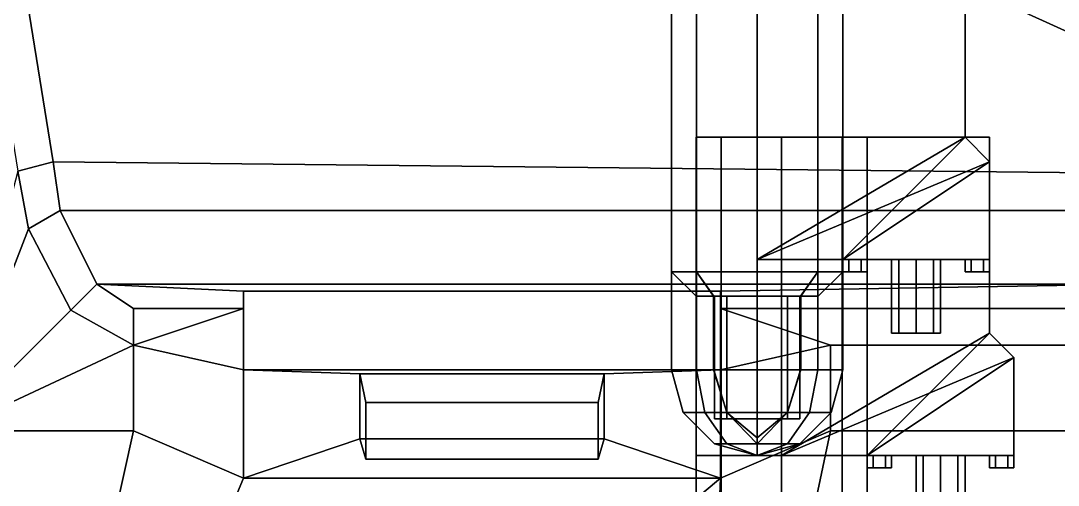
# Model space of a CAD drawing. Header units: millimetres. Extents: x -1 to 1, y -2.1 to 9.2.
# Drawn here: x -0.542 to 0.306, y -0.874 to -0.495 of the extents above; entities that cross this region are included whole.
import ezdxf

# ---------------------------------------------------------------- set-up
doc = ezdxf.new("R2010")
doc.units = ezdxf.units.MM
for name, color, linetype in [('gun', 1, 'Continuous'), ('sleeve', 5, 'Continuous'), ('sleeve_39', 5, 'Continuous')]:
    doc.layers.add(name, color=color, linetype=linetype)

msp = doc.modelspace()

# ---------------------------------------------------------------- linework, layer by layer
for points in [[(-0.6000000000000001, -1.229999999999997, 0.3299999999999996), (-0.6, 1.58, 0.3300000000000001), (0.6, 1.58, 0.3300000000000001), (0.5999999999999999, -1.229999999999997, 0.33)], [(-0.5999999999999995, -0.09000000000000008, 1.37), (-0.6299999999999996, -0.09000000000000008, 1.35), (-0.5446920605029574, -0.6177645713530755, 1.35), (-0.5157142857142855, -0.6099999999999997, 1.37)], [(-0.6, -0.08999999999999997, 1.37), (-0.5157142857142858, -0.61, 1.37), (0.4099999999999999, -0.62, 1.367777777777778), (0.4600000000000001, -0.5700000000000001, 1.37)], [(0.5799999999999997, -0.36, 1.37), (-0.6, -0.08999999999999997, 1.37), (0.4600000000000001, -0.5700000000000001, 1.37), (0.5299999999999999, -0.46, 1.37)], [(-0.5157142857142858, -0.6099999999999999, 1.37), (-0.5446920605029574, -0.6177645713530755, 1.35), (-0.5359807621135333, -0.665, 1.341111111111111), (-0.5100000000000002, -0.6499999999999998, 1.361111111111111)], [(-0.5157142857142858, -0.61, 1.37), (-0.5100000000000001, -0.6499999999999999, 1.361111111111111), (0.4003999999999997, -0.65, 1.361111111111111), (0.4099999999999998, -0.62, 1.367777777777778)], [(-0.5446920605029527, -0.6177645713531045, 1.349999999999996), (-0.6, -0.8300000000000001, 1.07), (-0.6, -0.8300000000000001, 1.07), (-0.5359807621135334, -0.6649999999999999, 1.341111111111111)], [(-0.5099999999999981, -0.6500000000000039, 1.36111111111111), (-0.5359807621135333, -0.665, 1.341111111111111), (-0.5012132034355967, -0.7312132034355966, 1.32), (-0.4800000000000001, -0.7099999999999999, 1.34)], [(-0.5100000000000001, -0.6499999999999999, 1.361111111111111), (-0.4800000000000003, -0.71, 1.34), (0.3699999999999998, -0.71, 1.34), (0.4003999999999997, -0.65, 1.361111111111111)], [(-0.5359807621135289, -0.665000000000029, 1.341111111111111), (-0.6, -0.830000000000001, 1.07), (-0.6, -0.830000000000001, 1.07), (-0.5012132034355967, -0.7312132034355966, 1.32)], [(-0.48, -0.71, 1.34), (-0.5012132034355967, -0.7312132034355966, 1.32), (-0.45, -0.76, 1.3), (-0.45, -0.73, 1.32)], [(-0.4800000000000003, -0.71, 1.34), (-0.4500000000000001, -0.73, 1.32), (-0.3600000000000001, -0.73, 1.32), (-0.36, -0.7157142857142857, 1.334285714285714)], [(-0.4800000000000005, -0.7099999999999996, 1.34), (-0.36, -0.7157142857142857, 1.334285714285714), (0.03000000000000003, -0.7157142857142857, 1.334285714285714), (0.3699999999999998, -0.71, 1.34)], [(0.03000000000000663, -0.7157142857142856, 1.334285714285715), (0.03000000000000025, -0.73, 1.32), (0.35, -0.7299999999999998, 1.32), (0.3699999999999998, -0.71, 1.34)], [(-0.36, -0.7157142857142856, 1.334285714285714), (-0.36, -0.78, 1.32), (0.03000000000000003, -0.78, 1.32), (0.03000000000000003, -0.7157142857142856, 1.334285714285714)], [(-0.3600000000000001, -0.7157142857142856, 1.334285714285714), (-0.3600000000000001, -0.73, 1.32), (-0.3600000000000001, -0.73, 1.32), (-0.36, -0.78, 1.32)], [(0.02999999999999997, -0.7157142857142857, 1.334285714285714), (0.03000000000000003, -0.7799999999999999, 1.320000000000001), (0.02999999999999986, -0.73, 1.32), (0.02999999999999997, -0.7157142857142857, 1.334285714285714)], [(-0.5012132034355777, -0.7312132034356327, 1.319999999999989), (-0.6, -0.8300000000000005, 1.07), (-0.6, -0.8300000000000005, 1.07), (-0.45, -0.76, 1.3)], [(-0.45, -0.73, 1.32), (-0.4500000000000048, -0.7599999999999499, 1.300000000000047), (-0.4499999999998602, -0.7600000000000312, 1.299999999999991), (-0.3600000000000001, -0.73, 1.32)], [(-0.3600000000000001, -0.73, 1.32), (-0.4500000000000048, -0.7599999999999499, 1.300000000000047), (-0.4500000000000048, -0.7599999999999499, 1.300000000000047), (-0.36, -0.78, 1.32)], [(0.02999999999999992, -0.7299999999999999, 1.32), (0.1199999999999996, -0.7599999999999999, 1.3), (0.35, -0.7599999999999998, 1.3), (0.35, -0.7299999999999998, 1.32)], [(0.03000000000000025, -0.73, 1.32), (0.03000000000000003, -0.78, 1.32), (0.1199999999999996, -0.7599999999999999, 1.3), (0.03000000000000025, -0.73, 1.32)], [(-0.4500000000000004, -0.76, 1.3), (-0.5999999999999993, -0.8300000000000002, 1.070000000000001), (-0.449999999999998, -0.830000000000001, 1.07), (-0.45, -0.76, 1.3)], [(-0.4500000000000002, -0.7600000000000001, 1.3), (-0.449999999999998, -0.830000000000001, 1.07), (-0.3599999999999998, -0.8686844676001302, 1.060768479322697), (-0.36, -0.78, 1.32)], [(0.03000000000000003, -0.78, 1.32), (0.02999999999999975, -0.8686844676001303, 1.060768479322697), (0.12, -0.8300000000000001, 1.07), (0.1199999999999996, -0.7599999999999999, 1.3)], [(0.1199999999999996, -0.7599999999999999, 1.3), (0.12, -0.8300000000000001, 1.07), (0.6000000000000003, -0.8299999999999985, 1.070000000000001), (0.35, -0.7599999999999998, 1.3)], [(-0.36, -0.78, 1.32), (-0.3599999999999998, -0.8686844676001301, 1.060768479322697), (-0.265, -0.8364473684210525, 1.155), (-0.265, -0.7834210526315788, 1.31)], [(-0.36, -0.78, 1.32), (-0.265, -0.7834210526315788, 1.31), (-0.065, -0.7834210526315788, 1.31), (0.03000000000000003, -0.78, 1.32)], [(-0.065, -0.7834210526315788, 1.31), (-0.065, -0.8364473684210525, 1.155), (0.02999999999999975, -0.8686844676001301, 1.060768479322697), (0.03000000000000003, -0.78, 1.32)], [(-0.265, -0.7834210526315788, 1.31), (-0.26, -0.8068421052631582, 1.3), (-0.07, -0.8068421052631582, 1.3), (-0.065, -0.7834210526315788, 1.31)], [(-0.265, -0.7834210526315788, 1.31), (-0.265, -0.8364473684210525, 1.155), (-0.26, -0.853026315789474, 1.165), (-0.26, -0.8068421052631582, 1.3)], [(-0.07, -0.8068421052631582, 1.3), (-0.07, -0.853026315789474, 1.165), (-0.065, -0.8364473684210525, 1.155), (-0.065, -0.7834210526315788, 1.31)], [(-0.26, -0.8068421052631582, 1.3), (-0.26, -0.853026315789474, 1.165), (-0.07, -0.853026315789474, 1.165), (-0.07, -0.8068421052631582, 1.3)], [(-0.6, -0.8300000000000001, 1.07), (-0.57, -1.370000000000082, 0.9411363636363447), (-0.57, -1.370000000000082, 0.9411363636363447), (-0.4499999999999998, -0.8300000000000001, 1.07)], [(-0.45, -0.8300000000000001, 1.07), (-0.57, -1.370000000000082, 0.9411363636363447), (-0.57, -1.370000000000082, 0.9411363636363447), (-0.3599999999999998, -0.8686844676001302, 1.060768479322697)], [(0.12, -0.8300000000000001, 1.07), (0.01000000000000001, -1.35, 0.9459090909090916), (0.51, -1.350000000000001, 0.9459090909090915), (0.6000000000000001, -0.8300000000000001, 1.070000000000001)], [(0.03000000000000003, -0.8686844676001302, 1.060768479322697), (0.03000000000000003, -0.8686844676001302, 1.060768479322697), (0.01000000000000006, -1.35, 0.9459090909090917), (0.12, -0.8300000000000001, 1.07)], [(-0.265, -0.8364473684210525, 1.155), (-0.36, -0.8686844676001302, 1.060768479322697), (0.03000000000000014, -0.8686844676001302, 1.060768479322697), (-0.065, -0.8364473684210525, 1.155)], [(-0.26, -0.853026315789474, 1.165), (-0.265, -0.8364473684210525, 1.155), (-0.065, -0.8364473684210525, 1.155), (-0.07, -0.853026315789474, 1.165)], [(0.03000000000000003, -0.8686844676001302, 1.060768479322697), (-0.5700000000000002, -1.369999999999999, 0.9411363636363645), (0.01000000000000012, -1.37, 0.9411363636363643), (0.01000000000000006, -1.35, 0.9459090909090917)], [(-0.36, -0.8686844676001302, 1.060768479322697), (-0.5699999999999464, -1.369999999999954, 0.9411363636363752), (-0.5699999999999464, -1.369999999999954, 0.9411363636363752), (0.03000000000000014, -0.8686844676001302, 1.060768479322697)]]:
    msp.add_3dface(points)
at = {"layer": 'gun'}
for points in [[(0.025, -0.7200000000000002, 1.64), (0.03525126265847082, -0.7200000000000002, 1.615251262658471), (0.03525126265847082, -0.8199999999999998, 1.615251262658471), (0.025, -0.8199999999999998, 1.64)], [(0.03525126265847084, -0.7200000000000002, 1.664748737341529), (0.025, -0.7200000000000002, 1.64), (0.025, -0.8199999999999998, 1.64), (0.03525126265847084, -0.8199999999999998, 1.664748737341529)], [(0.03525126265847082, -0.7200000000000002, 1.615251262658471), (0.06, -0.7200000000000002, 1.605), (0.06, -0.8199999999999998, 1.605), (0.03525126265847082, -0.8199999999999998, 1.615251262658471)], [(0.06, -0.7200000000000002, 1.675), (0.03525126265847084, -0.7200000000000002, 1.664748737341529), (0.03525126265847084, -0.8199999999999998, 1.664748737341529), (0.06, -0.8199999999999998, 1.675)], [(0.06, -0.7200000000000002, 1.605), (0.08474873734152916, -0.7200000000000002, 1.615251262658471), (0.08474873734152916, -0.8199999999999998, 1.615251262658471), (0.06, -0.8199999999999998, 1.605)], [(0.08474873734152917, -0.7200000000000002, 1.664748737341529), (0.06, -0.7200000000000002, 1.675), (0.06, -0.8199999999999998, 1.675), (0.08474873734152917, -0.8199999999999998, 1.664748737341529)], [(0.08474873734152916, -0.7200000000000002, 1.615251262658471), (0.095, -0.7200000000000002, 1.64), (0.095, -0.8199999999999998, 1.64), (0.08474873734152916, -0.8199999999999998, 1.615251262658471)], [(0.095, -0.7200000000000002, 1.64), (0.08474873734152917, -0.7200000000000002, 1.664748737341529), (0.08474873734152917, -0.8199999999999998, 1.664748737341529), (0.095, -0.8199999999999998, 1.64)], [(0.08474873734152917, -0.8199999999999998, 1.664748737341529), (0.025, -0.8199999999999998, 1.64), (0.03525126265847082, -0.8199999999999998, 1.615251262658471), (0.095, -0.8199999999999998, 1.64)], [(0.06, -0.8199999999999998, 1.675), (0.03525126265847084, -0.8199999999999998, 1.664748737341529), (0.025, -0.8199999999999998, 1.64), (0.08474873734152917, -0.8199999999999998, 1.664748737341529)], [(0.095, -0.8199999999999998, 1.64), (0.03525126265847082, -0.8199999999999998, 1.615251262658471), (0.06, -0.8199999999999998, 1.605), (0.08474873734152916, -0.8199999999999998, 1.615251262658471)]]:
    msp.add_3dface(points, dxfattribs=at)
at = {"layer": 'sleeve'}
for points in [[(-0.01000000000000001, -0.43, 1.64), (-0.01000000000000001, -0.43, 1.55), (-0.01000000000000001, -0.7000000000000002, 1.55), (-0.01000000000000001, -0.6999999999999997, 1.64)], [(0.01050252531694168, -0.43, 1.689497474683058), (-0.01000000000000001, -0.43, 1.64), (-0.01000000000000001, -0.6999999999999997, 1.64), (0.01050252531694168, -0.6999999999999997, 1.689497474683058)], [(-0.01000000000000001, -0.43, 1.55), (0.01050252531694166, -0.43, 1.500502525316942), (0.01050252531694166, -0.7799999999999998, 1.500502525316942), (-0.01000000000000001, -0.7799999999999998, 1.55)], [(0.06, -0.43, 1.71), (0.01050252531694168, -0.43, 1.689497474683058), (0.01050252531694168, -0.6999999999999997, 1.689497474683058), (0.06, -0.6999999999999997, 1.71)], [(0.01050252531694166, -0.43, 1.500502525316942), (0.05999999999999998, -0.43, 1.48), (0.05999999999999998, -0.7799999999999998, 1.48), (0.01050252531694166, -0.7799999999999998, 1.500502525316942)], [(0.23, -0.4299999999999998, 1.48), (0.23, -0.5899999999999999, 1.48), (0.05999999999999998, -0.69, 1.48), (0.06, -0.4299999999999998, 1.48)], [(0.1094974746830583, -0.43, 1.689497474683058), (0.06, -0.43, 1.71), (0.06, -0.6999999999999997, 1.71), (0.1094974746830583, -0.6999999999999997, 1.689497474683058)], [(0.13, -0.43, 1.64), (0.1094974746830583, -0.43, 1.689497474683058), (0.1094974746830583, -0.6999999999999997, 1.689497474683058), (0.13, -0.6999999999999997, 1.64)], [(0.13, -0.4299999999999998, 1.63), (0.13, -0.69, 1.63), (0.23, -0.5899999999999999, 1.63), (0.23, -0.4299999999999998, 1.63)], [(0.13, -0.4299999999999998, 1.63), (0.13, -0.43, 1.64), (0.13, -0.6999999999999997, 1.64), (0.13, -0.69, 1.63)], [(0.23, -0.5899999999999999, 1.63), (0.23, -0.5899999999999999, 1.48), (0.23, -0.4299999999999998, 1.48), (0.23, -0.4299999999999998, 1.63)], [(0.23, -0.5899999999999999, 1.48), (0.25, -0.6099999999999999, 1.48), (0.06, -0.69, 1.48), (0.05999999999999998, -0.69, 1.48)], [(0.13, -0.69, 1.63), (0.13, -0.69, 1.63), (0.25, -0.6099999999999999, 1.63), (0.23, -0.5899999999999999, 1.63)], [(0.25, -0.6099999999999999, 1.63), (0.25, -0.6099999999999999, 1.48), (0.23, -0.5899999999999999, 1.48), (0.23, -0.5899999999999999, 1.63)], [(0.25, -0.6099999999999999, 1.48), (0.25, -0.69, 1.48), (0.06, -0.69, 1.48), (0.05999999999999998, -0.69, 1.48)], [(0.13, -0.69, 1.63), (0.13, -0.69, 1.63), (0.25, -0.69, 1.63), (0.25, -0.6099999999999999, 1.63)], [(0.25, -0.69, 1.63), (0.25, -0.69, 1.48), (0.25, -0.6099999999999999, 1.48), (0.25, -0.6099999999999999, 1.63)], [(0.1094974746830583, -0.69, 1.500502525316942), (0.06, -0.69, 1.48), (0.25, -0.69, 1.48)], [(0.05999999999999998, -0.69, 1.48), (0.1094974746830583, -0.69, 1.500502525316942), (0.1094974746830583, -0.7799999999999998, 1.500502525316942), (0.05999999999999998, -0.7799999999999998, 1.48)], [(0.13, -0.69, 1.55), (0.1094974746830583, -0.69, 1.500502525316942), (0.25, -0.69, 1.48)], [(0.1094974746830583, -0.69, 1.500502525316942), (0.13, -0.69, 1.55), (0.13, -0.7799999999999998, 1.55), (0.1094974746830583, -0.7799999999999998, 1.500502525316942)], [(0.135, -0.69, 1.508660254037844), (0.13, -0.69, 1.5), (0.13, -0.7000000000000002, 1.5), (0.135, -0.7000000000000002, 1.508660254037844)], [(0.13, -0.69, 1.5), (0.135, -0.69, 1.491339745962156), (0.135, -0.7000000000000002, 1.491339745962156), (0.13, -0.7000000000000002, 1.5)], [(0.13, -0.69, 1.61), (0.135, -0.69, 1.601339745962156), (0.135, -0.7000000000000002, 1.601339745962156), (0.13, -0.7000000000000002, 1.61)], [(0.135, -0.69, 1.618660254037845), (0.13, -0.69, 1.61), (0.13, -0.7000000000000002, 1.61), (0.135, -0.7000000000000002, 1.618660254037845)], [(0.13, -0.69, 1.63), (0.13, -0.6999999999999997, 1.64), (0.13, -0.7000000000000002, 1.55), (0.13, -0.69, 1.55)], [(0.13, -0.69, 1.63), (0.13, -0.69, 1.55), (0.25, -0.69, 1.48), (0.25, -0.69, 1.63)], [(0.145, -0.69, 1.508660254037844), (0.135, -0.69, 1.508660254037844), (0.135, -0.7000000000000002, 1.508660254037844), (0.145, -0.7000000000000002, 1.508660254037844)], [(0.135, -0.69, 1.491339745962156), (0.145, -0.69, 1.491339745962156), (0.145, -0.7000000000000002, 1.491339745962156), (0.135, -0.7000000000000002, 1.491339745962156)], [(0.135, -0.69, 1.601339745962156), (0.145, -0.69, 1.601339745962156), (0.145, -0.7000000000000002, 1.601339745962156), (0.135, -0.7000000000000002, 1.601339745962156)], [(0.145, -0.69, 1.618660254037845), (0.135, -0.69, 1.618660254037845), (0.135, -0.7000000000000002, 1.618660254037845), (0.145, -0.7000000000000002, 1.618660254037845)], [(0.15, -0.69, 1.5), (0.145, -0.69, 1.508660254037844), (0.145, -0.7000000000000002, 1.508660254037844), (0.15, -0.7000000000000002, 1.5)], [(0.145, -0.69, 1.491339745962156), (0.15, -0.69, 1.5), (0.15, -0.7000000000000002, 1.5), (0.145, -0.7000000000000002, 1.491339745962156)], [(0.145, -0.69, 1.601339745962156), (0.15, -0.69, 1.61), (0.15, -0.7000000000000002, 1.61), (0.145, -0.7000000000000002, 1.601339745962156)], [(0.15, -0.69, 1.61), (0.145, -0.69, 1.618660254037845), (0.145, -0.7000000000000002, 1.618660254037845), (0.15, -0.7000000000000002, 1.61)], [(0.17, -0.69, 1.56), (0.175857864376269, -0.69, 1.545857864376269), (0.175857864376269, -0.75, 1.545857864376269), (0.17, -0.75, 1.56)], [(0.175857864376269, -0.69, 1.574142135623731), (0.17, -0.69, 1.56), (0.17, -0.75, 1.56), (0.175857864376269, -0.75, 1.574142135623731)], [(0.175857864376269, -0.69, 1.545857864376269), (0.19, -0.69, 1.54), (0.19, -0.75, 1.54), (0.175857864376269, -0.75, 1.545857864376269)], [(0.19, -0.69, 1.58), (0.175857864376269, -0.69, 1.574142135623731), (0.175857864376269, -0.75, 1.574142135623731), (0.19, -0.75, 1.58)], [(0.19, -0.69, 1.54), (0.204142135623731, -0.69, 1.545857864376269), (0.204142135623731, -0.75, 1.545857864376269), (0.19, -0.75, 1.54)], [(0.204142135623731, -0.69, 1.574142135623731), (0.19, -0.69, 1.58), (0.19, -0.75, 1.58), (0.204142135623731, -0.75, 1.574142135623731)], [(0.204142135623731, -0.69, 1.545857864376269), (0.21, -0.69, 1.56), (0.21, -0.75, 1.56), (0.204142135623731, -0.75, 1.545857864376269)], [(0.21, -0.69, 1.56), (0.204142135623731, -0.69, 1.574142135623731), (0.204142135623731, -0.75, 1.574142135623731), (0.21, -0.75, 1.56)], [(0.23, -0.69, 1.5), (0.235, -0.69, 1.491339745962156), (0.235, -0.7000000000000002, 1.491339745962156), (0.23, -0.7000000000000002, 1.5)], [(0.235, -0.69, 1.508660254037844), (0.23, -0.69, 1.5), (0.23, -0.7000000000000002, 1.5), (0.235, -0.7000000000000002, 1.508660254037844)], [(0.235, -0.69, 1.618660254037845), (0.23, -0.69, 1.61), (0.23, -0.7000000000000002, 1.61), (0.235, -0.7000000000000002, 1.618660254037845)], [(0.23, -0.69, 1.61), (0.235, -0.69, 1.601339745962156), (0.235, -0.7000000000000002, 1.601339745962156), (0.23, -0.7000000000000002, 1.61)], [(0.235, -0.69, 1.491339745962156), (0.245, -0.69, 1.491339745962156), (0.245, -0.7000000000000002, 1.491339745962156), (0.235, -0.7000000000000002, 1.491339745962156)], [(0.245, -0.69, 1.508660254037844), (0.235, -0.69, 1.508660254037844), (0.235, -0.7000000000000002, 1.508660254037844), (0.245, -0.7000000000000002, 1.508660254037844)], [(0.245, -0.69, 1.618660254037845), (0.235, -0.69, 1.618660254037845), (0.235, -0.7000000000000002, 1.618660254037845), (0.245, -0.7000000000000002, 1.618660254037845)], [(0.235, -0.69, 1.601339745962156), (0.245, -0.69, 1.601339745962156), (0.245, -0.7000000000000002, 1.601339745962156), (0.235, -0.7000000000000002, 1.601339745962156)], [(0.245, -0.69, 1.491339745962156), (0.25, -0.69, 1.5), (0.25, -0.7000000000000002, 1.5), (0.245, -0.7000000000000002, 1.491339745962156)], [(0.25, -0.69, 1.5), (0.245, -0.69, 1.508660254037844), (0.245, -0.7000000000000002, 1.508660254037844), (0.25, -0.7000000000000002, 1.5)], [(0.25, -0.69, 1.61), (0.245, -0.69, 1.618660254037845), (0.245, -0.7000000000000002, 1.618660254037845), (0.25, -0.7000000000000002, 1.61)], [(0.245, -0.69, 1.601339745962156), (0.25, -0.69, 1.61), (0.25, -0.7000000000000002, 1.61), (0.245, -0.7000000000000002, 1.601339745962156)], [(-0.01000000000000001, -0.6999999999999997, 1.64), (-0.01000000000000001, -0.7000000000000002, 1.55), (0.01050252531694168, -0.7000000000000002, 1.599497474683058), (-0.01000000000000001, -0.6999999999999997, 1.64)], [(-0.01000000000000001, -0.6999999999999997, 1.64), (0.01050252531694168, -0.7000000000000002, 1.599497474683058), (0.02464466094067262, -0.7200000000000002, 1.604644660940673), (0.009999999999999998, -0.7200000000000002, 1.64)], [(0.01050252531694169, -0.6999999999999997, 1.689497474683058), (-0.01000000000000001, -0.6999999999999997, 1.64), (0.009999999999999998, -0.7200000000000002, 1.64), (0.02464466094067263, -0.7200000000000002, 1.675355339059328)], [(0.01050252531694168, -0.7000000000000002, 1.599497474683058), (-0.01000000000000001, -0.7000000000000002, 1.55), (-0.01000000000000001, -0.7799999999999998, 1.55), (0.01050252531694168, -0.7799999999999998, 1.599497474683058)], [(0.06, -0.6999999999999997, 1.71), (0.01050252531694168, -0.6999999999999997, 1.689497474683058), (0.02464466094067263, -0.7200000000000002, 1.675355339059328), (0.06, -0.7200000000000002, 1.69)], [(0.02439339828220191, -0.7199999999999998, 1.605251262658471), (0.01050252531694168, -0.7000000000000002, 1.599497474683058), (0.01050252531694168, -0.7799999999999998, 1.599497474683058), (0.02439339828220191, -0.7799999999999998, 1.605251262658471)], [(0.1094974746830583, -0.6999999999999997, 1.689497474683058), (0.06, -0.6999999999999997, 1.71), (0.06, -0.7200000000000002, 1.69), (0.09535533905932737, -0.7200000000000002, 1.675355339059328)], [(0.13, -0.6999999999999997, 1.64), (0.1094974746830583, -0.6999999999999997, 1.689497474683058), (0.09535533905932737, -0.7200000000000002, 1.675355339059328), (0.11, -0.7200000000000002, 1.64)], [(0.1094974746830583, -0.7000000000000002, 1.599497474683058), (0.13, -0.6999999999999997, 1.64), (0.11, -0.7200000000000002, 1.64), (0.09560660171779807, -0.7199999999999998, 1.605251262658471)], [(0.1094974746830583, -0.7000000000000002, 1.599497474683058), (0.09560660171779807, -0.7199999999999998, 1.605251262658471), (0.09560660171779807, -0.7799999999999998, 1.605251262658471), (0.1094974746830583, -0.7799999999999998, 1.599497474683058)], [(0.13, -0.7000000000000002, 1.55), (0.13, -0.6999999999999997, 1.64), (0.13, -0.6999999999999997, 1.64), (0.1094974746830583, -0.7000000000000002, 1.599497474683058)], [(0.13, -0.7000000000000002, 1.55), (0.1094974746830583, -0.7000000000000002, 1.599497474683058), (0.1094974746830583, -0.7799999999999998, 1.599497474683058), (0.13, -0.7799999999999998, 1.55)], [(0.145, -0.7000000000000002, 1.508660254037844), (0.135, -0.7000000000000002, 1.508660254037844), (0.13, -0.7000000000000002, 1.5), (0.15, -0.7000000000000002, 1.5)], [(0.15, -0.7000000000000002, 1.5), (0.13, -0.7000000000000002, 1.5), (0.135, -0.7000000000000002, 1.491339745962156), (0.145, -0.7000000000000002, 1.491339745962156)], [(0.15, -0.7000000000000002, 1.61), (0.13, -0.7000000000000002, 1.61), (0.135, -0.7000000000000002, 1.601339745962156), (0.145, -0.7000000000000002, 1.601339745962156)], [(0.145, -0.7000000000000002, 1.618660254037845), (0.135, -0.7000000000000002, 1.618660254037845), (0.13, -0.7000000000000002, 1.61), (0.15, -0.7000000000000002, 1.61)], [(0.25, -0.7000000000000002, 1.5), (0.23, -0.7000000000000002, 1.5), (0.235, -0.7000000000000002, 1.491339745962156), (0.245, -0.7000000000000002, 1.491339745962156)], [(0.245, -0.7000000000000002, 1.508660254037844), (0.235, -0.7000000000000002, 1.508660254037844), (0.23, -0.7000000000000002, 1.5), (0.25, -0.7000000000000002, 1.5)], [(0.245, -0.7000000000000002, 1.618660254037845), (0.235, -0.7000000000000002, 1.618660254037845), (0.23, -0.7000000000000002, 1.61), (0.25, -0.7000000000000002, 1.61)], [(0.25, -0.7000000000000002, 1.61), (0.23, -0.7000000000000002, 1.61), (0.235, -0.7000000000000002, 1.601339745962156), (0.245, -0.7000000000000002, 1.601339745962156)], [(0.009999999999999804, -0.7200000000000002, 1.64), (0.02464466094067254, -0.7200000000000002, 1.604644660940673), (0.03525126265847091, -0.7200000000000002, 1.615251262658471), (0.02500000000000015, -0.7200000000000002, 1.64)], [(0.02464466094067254, -0.7200000000000002, 1.675355339059328), (0.01000000000000003, -0.7200000000000002, 1.64), (0.02500000000000015, -0.7200000000000002, 1.64), (0.03525126265847091, -0.7200000000000002, 1.664748737341529)], [(0.02464466094067262, -0.7200000000000002, 1.604644660940673), (0.02439339828220191, -0.7199999999999998, 1.605251262658471), (0.02439339828220191, -0.7799999999999998, 1.605251262658471), (0.02464466094067262, -0.7800000000000002, 1.604644660940673)], [(0.02464466094067254, -0.7199999999999998, 1.604644660940673), (0.06000000000000007, -0.7199999999999998, 1.59), (0.06000000000000007, -0.7199999999999998, 1.605), (0.03525126265847091, -0.7199999999999998, 1.615251262658471)], [(0.06, -0.7200000000000002, 1.69), (0.02464466094067263, -0.7200000000000002, 1.675355339059328), (0.03525126265847084, -0.7200000000000002, 1.664748737341529), (0.06, -0.7200000000000002, 1.675)], [(0.05999999999999998, -0.7200000000000002, 1.59), (0.02464466094067254, -0.7199999999999998, 1.604644660940673), (0.02464466094067254, -0.7799999999999998, 1.604644660940673), (0.05999999999999998, -0.7800000000000002, 1.59)], [(0.09535533905932782, -0.7200000000000002, 1.675355339059328), (0.06000000000000007, -0.7200000000000002, 1.69), (0.06000000000000007, -0.7200000000000002, 1.675), (0.08474873734152923, -0.7200000000000002, 1.664748737341529)], [(0.05999999999999997, -0.7200000000000002, 1.59), (0.09535533905932736, -0.7200000000000002, 1.604644660940673), (0.08474873734152914, -0.7200000000000002, 1.615251262658471), (0.05999999999999998, -0.7200000000000002, 1.605)], [(0.09535533905932737, -0.7200000000000002, 1.604644660940673), (0.0599999999999999, -0.7200000000000002, 1.59), (0.0599999999999999, -0.7800000000000002, 1.59), (0.09535533905932737, -0.7800000000000002, 1.604644660940673)], [(0.1100000000000003, -0.7200000000000002, 1.64), (0.0953553390593276, -0.7200000000000002, 1.675355339059327), (0.08474873734152923, -0.7200000000000002, 1.664748737341529), (0.09499999999999999, -0.7200000000000002, 1.64)], [(0.0953553390593276, -0.7200000000000002, 1.604644660940673), (0.1100000000000001, -0.7200000000000002, 1.64), (0.09500000000000021, -0.7200000000000002, 1.64), (0.08474873734152923, -0.7200000000000002, 1.615251262658471)], [(0.09560660171779807, -0.7199999999999998, 1.605251262658471), (0.09535533905932728, -0.7200000000000002, 1.604644660940673), (0.09535533905932728, -0.7800000000000002, 1.604644660940673), (0.09560660171779808, -0.7800000000000002, 1.605251262658471)], [(0.204142135623731, -0.75, 1.574142135623731), (0.17, -0.75, 1.56), (0.175857864376269, -0.75, 1.545857864376269), (0.21, -0.75, 1.56)], [(0.19, -0.75, 1.58), (0.175857864376269, -0.75, 1.574142135623731), (0.17, -0.75, 1.56), (0.204142135623731, -0.75, 1.574142135623731)], [(0.21, -0.75, 1.56), (0.175857864376269, -0.75, 1.545857864376269), (0.19, -0.75, 1.54), (0.204142135623731, -0.75, 1.545857864376269)], [(0.01713392950129439, -0.8150000000000004, 1.592866070498706), (0.01050252531694168, -0.7800000000000002, 1.599497474683058), (-0.01000000000000001, -0.7800000000000002, 1.55), (-0.0006217782649107252, -0.8150000000000004, 1.55)], [(-0.0006217782649107252, -0.8150000000000004, 1.55), (-0.01000000000000001, -0.7800000000000002, 1.55), (0.01050252531694168, -0.7800000000000002, 1.500502525316942), (0.01713392950129439, -0.8150000000000004, 1.507133929501294)], [(0.0351073116163013, -0.8150000000000004, 1.600310889132456), (0.02439339828220191, -0.7799999999999998, 1.605251262658471), (0.01050252531694168, -0.7800000000000002, 1.599497474683058), (0.01713392950129439, -0.8150000000000004, 1.592866070498706)], [(0.01713392950129439, -0.8150000000000004, 1.507133929501294), (0.01050252531694168, -0.7800000000000002, 1.500502525316942), (0.06, -0.7800000000000002, 1.48), (0.06, -0.8150000000000004, 1.489378221735089)], [(0.02464466094067254, -0.7799999999999998, 1.604644660940673), (0.02439339828220191, -0.7799999999999998, 1.605251262658471), (0.0351073116163013, -0.8150000000000004, 1.600310889132456)], [(0.05999999999999998, -0.7800000000000002, 1.59), (0.02464466094067254, -0.7799999999999998, 1.604644660940673), (0.0351073116163013, -0.8150000000000004, 1.600310889132456), (0.05999999999999998, -0.8150000000000004, 1.59)], [(0.09535533905932737, -0.7800000000000002, 1.604644660940673), (0.05999999999999998, -0.7800000000000002, 1.59), (0.05999999999999998, -0.8150000000000004, 1.59), (0.08489268838369869, -0.8150000000000004, 1.600310889132456)], [(0.06, -0.8150000000000004, 1.489378221735089), (0.06, -0.7800000000000002, 1.48), (0.1094974746830583, -0.7800000000000002, 1.500502525316942), (0.1028660704987056, -0.8150000000000004, 1.507133929501294)], [(0.09560660171779807, -0.7799999999999998, 1.605251262658471), (0.09535533905932737, -0.7800000000000002, 1.604644660940673), (0.08489268838369869, -0.8150000000000004, 1.600310889132456), (0.08489268838369901, -0.8149999999999991, 1.600310889132456)], [(0.1028660704987056, -0.8150000000000004, 1.592866070498706), (0.1094974746830583, -0.7800000000000002, 1.599497474683058), (0.09560660171779806, -0.7800000000000002, 1.605251262658471), (0.08489268838369869, -0.8150000000000004, 1.600310889132456)], [(0.1206217782649107, -0.8150000000000004, 1.55), (0.13, -0.7800000000000002, 1.55), (0.1094974746830583, -0.7800000000000002, 1.599497474683058), (0.1028660704987056, -0.8150000000000004, 1.592866070498706)], [(0.1028660704987056, -0.8150000000000004, 1.507133929501294), (0.1094974746830583, -0.7800000000000002, 1.500502525316942), (0.13, -0.7800000000000002, 1.55), (0.1206217782649107, -0.8150000000000004, 1.55)], [(0.03525126265847084, -0.8406217782649108, 1.574748737341529), (0.01713392950129439, -0.8150000000000004, 1.592866070498706), (-0.0006217782649107252, -0.8150000000000004, 1.55), (0.02499999999999999, -0.8406217782649108, 1.55)], [(0.02499999999999999, -0.8406217782649108, 1.55), (-0.0006217782649107252, -0.8150000000000004, 1.55), (0.01713392950129439, -0.8150000000000004, 1.507133929501294), (0.03525126265847084, -0.8406217782649108, 1.525251262658471)], [(0.06, -0.8406217782649108, 1.585), (0.0351073116163013, -0.8150000000000004, 1.600310889132456), (0.01713392950129439, -0.8150000000000004, 1.592866070498706), (0.03525126265847084, -0.8406217782649108, 1.574748737341529)], [(0.03525126265847084, -0.8406217782649108, 1.525251262658471), (0.01713392950129439, -0.8150000000000004, 1.507133929501294), (0.06, -0.8150000000000004, 1.489378221735089), (0.06, -0.8406217782649108, 1.515)], [(0.05999999999999998, -0.8150000000000004, 1.59), (0.0351073116163013, -0.8150000000000004, 1.600310889132456), (0.0351073116163013, -0.8150000000000004, 1.600310889132456), (0.0599999999999999, -0.8356217782649105, 1.59)], [(0.0599999999999999, -0.8356217782649105, 1.59), (0.0351073116163013, -0.8150000000000004, 1.600310889132456), (0.0351073116163013, -0.8150000000000004, 1.600310889132456), (0.06, -0.8406217782649108, 1.585)], [(0.0599999999999999, -0.8356217782649105, 1.59), (0.08489268838369896, -0.8149999999999995, 1.600310889132456), (0.08489268838369896, -0.8149999999999995, 1.600310889132456), (0.05999999999999998, -0.8150000000000004, 1.59)], [(0.06, -0.8406217782649108, 1.585), (0.08489268838369869, -0.8150000000000004, 1.600310889132456), (0.08489268838369869, -0.8150000000000004, 1.600310889132456), (0.0599999999999999, -0.8356217782649105, 1.59)], [(0.08474873734152916, -0.8406217782649108, 1.574748737341529), (0.1028660704987056, -0.8150000000000004, 1.592866070498706), (0.08489268838369869, -0.8150000000000004, 1.600310889132456), (0.06, -0.8406217782649108, 1.585)], [(0.06, -0.8406217782649108, 1.515), (0.06, -0.8150000000000004, 1.489378221735089), (0.1028660704987056, -0.8150000000000004, 1.507133929501294), (0.08474873734152916, -0.8406217782649108, 1.525251262658471)], [(0.09500000000000001, -0.8406217782649108, 1.55), (0.1206217782649107, -0.8150000000000004, 1.55), (0.1028660704987056, -0.8150000000000004, 1.592866070498706), (0.08474873734152916, -0.8406217782649108, 1.574748737341529)], [(0.08474873734152916, -0.8406217782649108, 1.525251262658471), (0.1028660704987056, -0.8150000000000004, 1.507133929501294), (0.1206217782649107, -0.8150000000000004, 1.55), (0.09500000000000001, -0.8406217782649108, 1.55)], [(0.06, -0.8500000000000001, 1.55), (0.03525126265847084, -0.8406217782649108, 1.574748737341529), (0.02499999999999999, -0.8406217782649108, 1.55), (0.06000000000000001, -0.8500000000000001, 1.55)], [(0.06000000000000001, -0.8500000000000001, 1.55), (0.02499999999999999, -0.8406217782649108, 1.55), (0.03525126265847084, -0.8406217782649108, 1.525251262658471), (0.06, -0.8500000000000001, 1.55)], [(0.06, -0.8500000000000001, 1.55), (0.06, -0.8406217782649108, 1.585), (0.03525126265847084, -0.8406217782649108, 1.574748737341529), (0.06, -0.8500000000000001, 1.55)], [(0.06, -0.8500000000000001, 1.55), (0.03525126265847084, -0.8406217782649108, 1.525251262658471), (0.06, -0.8406217782649108, 1.515), (0.06, -0.8500000000000001, 1.55)], [(0.06, -0.8500000000000001, 1.55), (0.08474873734152916, -0.8406217782649108, 1.574748737341529), (0.06, -0.8406217782649108, 1.585), (0.06, -0.8500000000000001, 1.55)], [(0.05999999999999998, -0.8500000000000001, 1.55), (0.09500000000000001, -0.8406217782649108, 1.55), (0.08474873734152916, -0.8406217782649108, 1.574748737341529), (0.06, -0.8500000000000001, 1.55)], [(0.06, -0.8500000000000001, 1.55), (0.08474873734152916, -0.8406217782649108, 1.525251262658471), (0.09500000000000001, -0.8406217782649108, 1.55), (0.05999999999999998, -0.8500000000000001, 1.55)], [(0.06, -0.8500000000000001, 1.55), (0.06, -0.8406217782649108, 1.515), (0.08474873734152916, -0.8406217782649108, 1.525251262658471), (0.06, -0.8500000000000001, 1.55)]]:
    msp.add_3dface(points, dxfattribs=at)
at = {"layer": 'sleeve_39'}
for points in [[(0.009999999999999995, -0.59, 14.61), (0.009999999999999995, -0.59, 14.52), (0.009999999999999995, -0.85, 14.52), (0.01, -0.85, 14.61)], [(0.03050252531694168, -0.85, 14.47050252531694), (0.009999999999999995, -0.85, 14.52), (0.009999999999999995, -0.59, 14.52), (0.03050252531694168, -0.59, 14.47050252531694)], [(0.03050252531694168, -0.59, 14.65949747468306), (0.009999999999999995, -0.59, 14.61), (0.009999999999999995, -1.2, 14.61), (0.03050252531694168, -1.2, 14.65949747468306)], [(0.08, -0.85, 14.45), (0.03050252531694168, -0.85, 14.47050252531694), (0.03050252531694168, -0.59, 14.47050252531694), (0.08, -0.59, 14.45)], [(0.08, -0.59, 14.68), (0.03050252531694168, -0.59, 14.65949747468306), (0.03050252531694168, -1.2, 14.65949747468306), (0.08, -1.2, 14.68)], [(0.1294974746830583, -0.85, 14.47050252531694), (0.08, -0.85, 14.45), (0.08, -0.59, 14.45), (0.1294974746830583, -0.59, 14.47050252531694)], [(0.1294974746830583, -0.59, 14.65949747468306), (0.08, -0.59, 14.68), (0.08, -1.2, 14.68), (0.1294974746830583, -1.2, 14.65949747468306)], [(0.25, -0.5899999999999999, 14.6), (0.25, -0.5899999999999999, 14.45), (0.08000000000000007, -0.5899999999999999, 14.45), (0.1500000000000001, -0.5899999999999999, 14.6)], [(0.25, -0.5899999999999999, 14.45), (0.25, -0.75, 14.45), (0.08000000000000007, -0.8499999999999999, 14.45), (0.08000000000000007, -0.5899999999999999, 14.45)], [(0.15, -0.85, 14.52), (0.1294974746830583, -0.85, 14.47050252531694), (0.1294974746830583, -0.59, 14.47050252531694), (0.15, -0.59, 14.52)], [(0.15, -0.59, 14.61), (0.1294974746830583, -0.59, 14.65949747468306), (0.1294974746830583, -1.2, 14.65949747468306), (0.15, -1.2, 14.61)], [(0.15, -0.5899999999999999, 14.6), (0.15, -0.59, 14.61), (0.15, -0.8599999999999999, 14.61), (0.15, -0.85, 14.6)], [(0.1500000000000001, -0.5899999999999999, 14.6), (0.1500000000000001, -0.85, 14.6), (0.25, -0.75, 14.6), (0.25, -0.5899999999999999, 14.6)], [(0.25, -0.75, 14.6), (0.25, -0.75, 14.45), (0.25, -0.5899999999999999, 14.45), (0.25, -0.5899999999999999, 14.6)], [(0.25, -0.75, 14.45), (0.27, -0.77, 14.45), (0.08000000000000007, -0.85, 14.45), (0.08000000000000007, -0.8499999999999999, 14.45)], [(0.1500000000000001, -0.85, 14.6), (0.1500000000000001, -0.85, 14.6), (0.27, -0.77, 14.6), (0.25, -0.75, 14.6)], [(0.27, -0.77, 14.6), (0.27, -0.77, 14.45), (0.25, -0.75, 14.45), (0.25, -0.75, 14.6)], [(0.27, -0.77, 14.45), (0.27, -0.85, 14.45), (0.08000000000000007, -0.85, 14.45), (0.08000000000000007, -0.8499999999999999, 14.45)], [(0.1500000000000001, -0.85, 14.6), (0.1500000000000001, -0.85, 14.6), (0.27, -0.85, 14.6), (0.27, -0.77, 14.6)], [(0.27, -0.85, 14.6), (0.27, -0.85, 14.45), (0.27, -0.77, 14.45), (0.27, -0.77, 14.6)], [(0.009999999999999995, -0.9000000000000002, 14.59), (0.01, -0.85, 14.61), (0.01, -0.85, 14.61), (0.009999999999999995, -0.85, 14.52)], [(0.01, -0.85, 14.61), (0.009999999999999995, -0.9000000000000002, 14.59), (0.009999999999999967, -1.2, 14.59), (0.009999999999999995, -1.2, 14.61)], [(0.03050252531694168, -0.9000000000000002, 14.54050252531694), (0.009999999999999995, -0.9000000000000002, 14.59), (0.009999999999999995, -0.85, 14.52), (0.03050252531694168, -0.85, 14.47050252531694)], [(0.08, -0.9000000000000002, 14.52), (0.03050252531694168, -0.9000000000000002, 14.54050252531694), (0.03050252531694168, -0.85, 14.47050252531694), (0.08, -0.85, 14.45)], [(0.1294974746830583, -0.9000000000000002, 14.54050252531694), (0.08, -0.9000000000000002, 14.52), (0.08, -0.85, 14.45), (0.1294974746830583, -0.85, 14.47050252531694)], [(0.1294974746830584, -0.85, 14.47050252531694), (0.08000000000000007, -0.8499999999999999, 14.45), (0.27, -0.85, 14.45)], [(0.15, -0.9000000000000002, 14.59), (0.1294974746830583, -0.9000000000000002, 14.54050252531694), (0.1294974746830583, -0.85, 14.47050252531694), (0.15, -0.85, 14.52)], [(0.1500000000000001, -0.85, 14.52), (0.1294974746830584, -0.85, 14.47050252531694), (0.27, -0.85, 14.45)], [(0.1500000000000001, -0.85, 14.6), (0.1500000000000001, -0.85, 14.52), (0.27, -0.85, 14.45), (0.27, -0.85, 14.6)], [(0.15, -0.85, 14.6), (0.15, -0.8599999999999999, 14.61), (0.15, -0.86, 14.534), (0.15, -0.85, 14.52)], [(0.155, -0.85, 14.58866025403784), (0.15, -0.85, 14.58), (0.15, -0.86, 14.58), (0.155, -0.86, 14.58866025403784)], [(0.15, -0.85, 14.58), (0.155, -0.85, 14.57133974596216), (0.155, -0.86, 14.57133974596216), (0.15, -0.86, 14.58)], [(0.15, -0.85, 14.47), (0.155, -0.85, 14.46133974596215), (0.155, -0.86, 14.46133974596215), (0.15, -0.86, 14.47)], [(0.155, -0.85, 14.47866025403784), (0.15, -0.85, 14.47), (0.15, -0.86, 14.47), (0.155, -0.86, 14.47866025403784)], [(0.165, -0.85, 14.58866025403784), (0.155, -0.85, 14.58866025403784), (0.155, -0.86, 14.58866025403784), (0.165, -0.86, 14.58866025403784)], [(0.155, -0.85, 14.57133974596216), (0.165, -0.85, 14.57133974596216), (0.165, -0.86, 14.57133974596216), (0.155, -0.86, 14.57133974596216)], [(0.155, -0.85, 14.46133974596215), (0.165, -0.85, 14.46133974596215), (0.165, -0.86, 14.46133974596215), (0.155, -0.86, 14.46133974596215)], [(0.165, -0.85, 14.47866025403784), (0.155, -0.85, 14.47866025403784), (0.155, -0.86, 14.47866025403784), (0.165, -0.86, 14.47866025403784)], [(0.17, -0.85, 14.58), (0.165, -0.85, 14.58866025403784), (0.165, -0.86, 14.58866025403784), (0.17, -0.86, 14.58)], [(0.165, -0.85, 14.57133974596216), (0.17, -0.85, 14.58), (0.17, -0.86, 14.58), (0.165, -0.86, 14.57133974596216)], [(0.165, -0.85, 14.46133974596215), (0.17, -0.85, 14.47), (0.17, -0.86, 14.47), (0.165, -0.86, 14.46133974596215)], [(0.17, -0.85, 14.47), (0.165, -0.85, 14.47866025403784), (0.165, -0.86, 14.47866025403784), (0.17, -0.86, 14.47)], [(0.1958578643762691, -0.85, 14.54414213562373), (0.1900000000000001, -0.85, 14.53), (0.1900000000000001, -0.91, 14.53), (0.1958578643762691, -0.91, 14.54414213562373)], [(0.1900000000000001, -0.85, 14.53), (0.1958578643762691, -0.85, 14.51585786437627), (0.1958578643762691, -0.91, 14.51585786437627), (0.1900000000000001, -0.91, 14.53)], [(0.2100000000000001, -0.85, 14.55), (0.1958578643762691, -0.85, 14.54414213562373), (0.1958578643762691, -0.91, 14.54414213562373), (0.2100000000000001, -0.91, 14.55)], [(0.1958578643762691, -0.85, 14.51585786437627), (0.2100000000000001, -0.85, 14.51), (0.2100000000000001, -0.91, 14.51), (0.1958578643762691, -0.91, 14.51585786437627)], [(0.224142135623731, -0.85, 14.54414213562373), (0.2100000000000001, -0.85, 14.55), (0.2100000000000001, -0.91, 14.55), (0.224142135623731, -0.91, 14.54414213562373)], [(0.2100000000000001, -0.85, 14.51), (0.224142135623731, -0.85, 14.51585786437627), (0.224142135623731, -0.91, 14.51585786437627), (0.2100000000000001, -0.91, 14.51)], [(0.23, -0.85, 14.53), (0.224142135623731, -0.85, 14.54414213562373), (0.224142135623731, -0.91, 14.54414213562373), (0.23, -0.91, 14.53)], [(0.224142135623731, -0.85, 14.51585786437627), (0.23, -0.85, 14.53), (0.23, -0.91, 14.53), (0.224142135623731, -0.91, 14.51585786437627)], [(0.25, -0.85, 14.58), (0.2550000000000001, -0.85, 14.57133974596216), (0.2550000000000001, -0.86, 14.57133974596216), (0.25, -0.86, 14.58)], [(0.2550000000000001, -0.85, 14.58866025403784), (0.25, -0.85, 14.58), (0.25, -0.86, 14.58), (0.2550000000000001, -0.86, 14.58866025403784)], [(0.2550000000000001, -0.85, 14.47866025403784), (0.25, -0.85, 14.47), (0.25, -0.86, 14.47), (0.2550000000000001, -0.86, 14.47866025403784)], [(0.25, -0.85, 14.47), (0.2550000000000001, -0.85, 14.46133974596215), (0.2550000000000001, -0.86, 14.46133974596215), (0.25, -0.86, 14.47)], [(0.2550000000000001, -0.85, 14.57133974596216), (0.2650000000000001, -0.85, 14.57133974596216), (0.2650000000000001, -0.86, 14.57133974596216), (0.2550000000000001, -0.86, 14.57133974596216)], [(0.2650000000000001, -0.85, 14.58866025403784), (0.2550000000000001, -0.85, 14.58866025403784), (0.2550000000000001, -0.86, 14.58866025403784), (0.2650000000000001, -0.86, 14.58866025403784)], [(0.2650000000000001, -0.85, 14.47866025403784), (0.2550000000000001, -0.85, 14.47866025403784), (0.2550000000000001, -0.86, 14.47866025403784), (0.2650000000000001, -0.86, 14.47866025403784)], [(0.2550000000000001, -0.85, 14.46133974596215), (0.2650000000000001, -0.85, 14.46133974596215), (0.2650000000000001, -0.86, 14.46133974596215), (0.2550000000000001, -0.86, 14.46133974596215)], [(0.2650000000000001, -0.85, 14.57133974596216), (0.27, -0.85, 14.58), (0.27, -0.86, 14.58), (0.2650000000000001, -0.86, 14.57133974596216)], [(0.27, -0.85, 14.58), (0.2650000000000001, -0.85, 14.58866025403784), (0.2650000000000001, -0.86, 14.58866025403784), (0.27, -0.86, 14.58)], [(0.27, -0.85, 14.47), (0.2650000000000001, -0.85, 14.47866025403784), (0.2650000000000001, -0.86, 14.47866025403784), (0.27, -0.86, 14.47)], [(0.2650000000000001, -0.85, 14.46133974596215), (0.27, -0.85, 14.47), (0.27, -0.86, 14.47), (0.2650000000000001, -0.86, 14.46133974596215)], [(0.15, -0.9000000000000002, 14.59), (0.15, -0.9000000000000002, 14.59), (0.15, -0.86, 14.534), (0.15, -0.8599999999999999, 14.61)], [(0.1500000000000001, -0.9000000000000002, 14.59), (0.15, -0.8599999999999999, 14.61), (0.15, -1.2, 14.61), (0.1499999999999997, -1.2, 14.59)], [(0.165, -0.86, 14.58866025403784), (0.155, -0.86, 14.58866025403784), (0.15, -0.86, 14.58), (0.17, -0.86, 14.58)], [(0.17, -0.86, 14.58), (0.15, -0.86, 14.58), (0.155, -0.86, 14.57133974596216), (0.165, -0.86, 14.57133974596216)], [(0.17, -0.86, 14.47), (0.15, -0.86, 14.47), (0.155, -0.86, 14.46133974596215), (0.165, -0.86, 14.46133974596215)], [(0.165, -0.86, 14.47866025403784), (0.155, -0.86, 14.47866025403784), (0.15, -0.86, 14.47), (0.17, -0.86, 14.47)], [(0.27, -0.86, 14.58), (0.25, -0.86, 14.58), (0.2550000000000001, -0.86, 14.57133974596216), (0.2650000000000001, -0.86, 14.57133974596216)], [(0.2650000000000001, -0.86, 14.58866025403784), (0.2550000000000001, -0.86, 14.58866025403784), (0.25, -0.86, 14.58), (0.27, -0.86, 14.58)], [(0.2650000000000001, -0.86, 14.47866025403784), (0.2550000000000001, -0.86, 14.47866025403784), (0.25, -0.86, 14.47), (0.27, -0.86, 14.47)], [(0.27, -0.86, 14.47), (0.25, -0.86, 14.47), (0.2550000000000001, -0.86, 14.46133974596215), (0.2650000000000001, -0.86, 14.46133974596215)]]:
    msp.add_3dface(points, dxfattribs=at)

doc.saveas('drawing.dxf')
